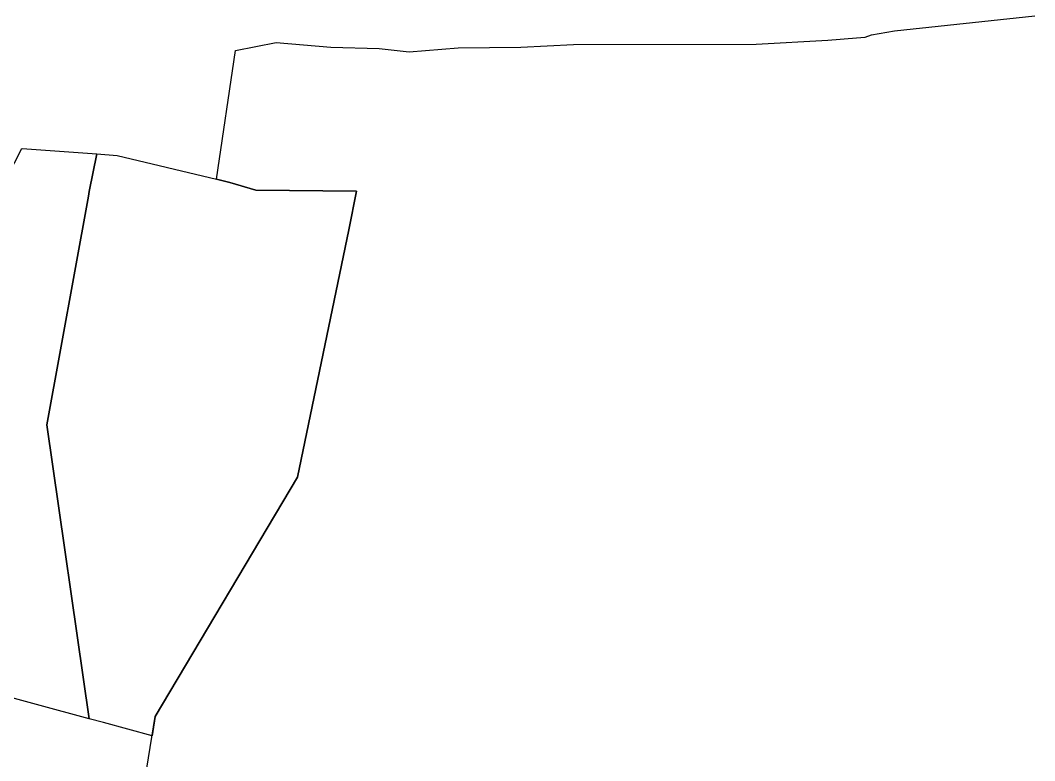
# Model space of a CAD drawing. Header units: metres. Extents: x 3 to 1005126, y 39 to 4383651.
# Drawn here: x 478953.3 to 479122.6, y 4372609 to 4372732.6 of the extents above; entities that cross this region are included whole.
import ezdxf

# ---------------------------------------------------------------- set-up
doc = ezdxf.new("R2010")
doc.units = ezdxf.units.M
doc.header["$MEASUREMENT"] = 0
doc.layers.add('TM_Llucmajor', color=7, linetype='Continuous')

msp = doc.modelspace()

# ---------------------------------------------------------------- linework, layer by layer
at = {"layer": 'TM_Llucmajor', "linetype": 'Continuous', "flags": 128}
for points in [[(478968, 4372567.75), (478975.86, 4372616.36), (478999.59, 4372656.33), (479008.13, 4372697.62), (479009.46, 4372704.05), (479009.46, 4372704.05), (478992.62, 4372704.24), (478988.29, 4372705.53), (478986.08, 4372706.08), (478989.24, 4372727.54), (478996.01, 4372728.88), (479005.13, 4372728.08), (479013.24, 4372727.86), (479018.2, 4372727.3), (479026.42, 4372727.98), (479036.87, 4372728.11), (479045.65, 4372728.55), (479076.11, 4372728.61), (479088.08, 4372729.25), (479092.87, 4372729.66), (479094.29, 4372729.78), (479094.31, 4372729.78), (479095.35, 4372730.14), (479099.19, 4372730.82), (479122.58, 4372733.34)], [(478951.13, 4372706.41), (478953.58, 4372711.17), (478953.65, 4372711.17), (478966.11, 4372710.27), (478964.84, 4372704.01), (478964.7, 4372703.23), (478957.75, 4372665.07), (478964.81, 4372616.01), (478920.24, 4372628.14)]]:
    msp.add_lwpolyline(points, dxfattribs=at)
msp.add_lwpolyline([(478964.81, 4372616.01), (478957.75, 4372665.07), (478964.7, 4372703.23), (478964.84, 4372704.01), (478966.11, 4372710.27), (478969.49, 4372710.02), (478986.08, 4372706.08), (478988.29, 4372705.53), (478992.62, 4372704.24), (479009.46, 4372704.05), (479008.13, 4372697.62), (478999.59, 4372656.33), (478975.86, 4372616.36), (478975.34, 4372613.14), (478967.24, 4372615.35), (478964.81, 4372616.01)], close=True, dxfattribs=at)

doc.saveas('drawing.dxf')
